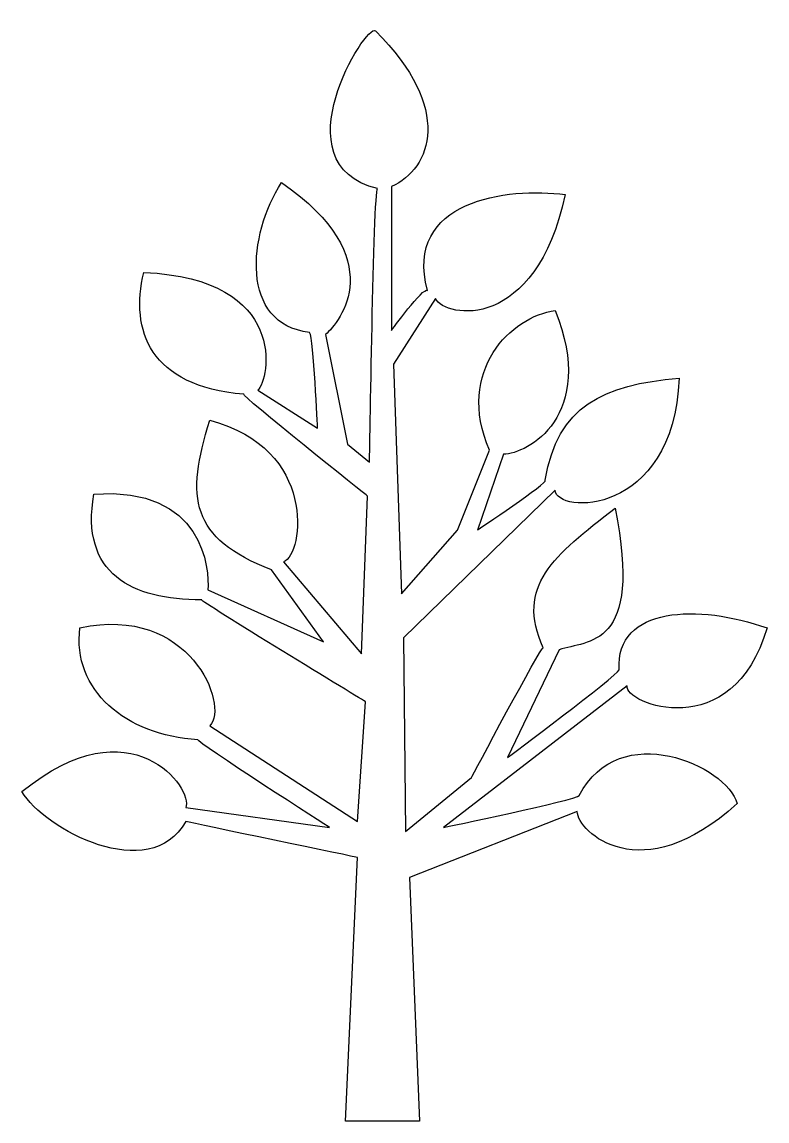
# Model space of a CAD drawing. Header units: centimetres. Extents: x -7.3 to 7.3, y -10.7 to 10.8.
import ezdxf

# ---------------------------------------------------------------- set-up
doc = ezdxf.new("R2010")
doc.units = ezdxf.units.CM
doc.header["$MEASUREMENT"] = 0
doc.layers.add('Camada 1', color=7, linetype='Continuous')

msp = doc.modelspace()

# ---------------------------------------------------------------- linework, layer by layer
at = {"layer": 'Camada 1'}
msp.add_open_spline([(-0.37083, 10.65218), (-0.5454, 10.82678), (-2.2835, 8.03696), (-0.33183, 7.56859), (-0.33183, 7.56859), (-0.40983, 7.52959), (-0.48791, 2.22104), (-0.48791, 2.22104), (-0.48791, 2.22104), (-0.48791, 2.22104), (-0.9173, 2.5723), (-0.9173, 2.5723), (-0.9173, 2.5723), (-0.9173, 2.5723), (-1.34667, 4.71918), (-1.34667, 4.71918), (-1.34667, 4.71918), (-1.07349, 4.95336), (-0.05855, 6.20238), (-2.20543, 7.68569), (-2.20543, 7.68569), (-2.86898, 6.67085), (-3.02519, 4.91426), (-1.65896, 4.75818), (-1.65896, 4.75818), (-1.58085, 4.64108), (-1.50278, 2.88459), (-1.50278, 2.88459), (-1.50278, 2.88459), (-1.50278, 2.88459), (-2.6738, 3.62624), (-2.6738, 3.62624), (-2.6738, 3.62624), (-2.43962, 3.82142), (-2.04933, 5.8121), (-4.89876, 5.9292), (-4.89876, 5.9292), (-5.17194, 4.79729), (-4.78168, 3.70424), (-2.94709, 3.54814), (-2.94709, 3.54814), (-3.0252, 3.54814), (-0.52692, 1.55747), (-0.52692, 1.55747), (-0.52692, 1.55747), (-0.52692, 1.55747), (-0.64413, -1.52622), (-0.64413, -1.52622), (-0.64413, -1.52622), (-0.64413, -1.52622), (-2.16644, 0.26937), (-2.16644, 0.26937), (-2.16644, 0.26937), (-1.77605, 0.42542), (-1.50286, 2.4942), (-3.61064, 3.04067), (-3.61064, 3.04067), (-4.07901, 1.51836), (-4.00114, 0.73782), (-2.40073, 0.11324), (-2.40073, 0.11324), (-2.40073, 0.11324), (-1.38568, -1.29207), (-1.38568, -1.29207), (-1.38568, -1.29207), (-1.38568, -1.29207), (-3.64964, -0.27713), (-3.64964, -0.27713), (-3.64964, -0.27713), (-3.61064, 0.11313), (-3.72775, 1.75265), (-5.8746, 1.59646), (-5.8746, 1.59646), (-6.14789, 0.03515), (-5.13284, -0.47229), (-3.76674, -0.47229), (-3.76674, -0.47229), (-3.84485, -0.47229), (-0.56605, -2.46307), (-0.56605, -2.46307), (-0.56605, -2.46307), (-0.56605, -2.46307), (-0.72213, -4.80503), (-0.72213, -4.80503), (-0.72213, -4.80503), (-0.72213, -4.80503), (-3.61064, -2.93144), (-3.61064, -2.93144), (-3.61064, -2.93144), (-3.22027, -2.54105), (-4.0009, -0.55027), (-6.14778, -1.01877), (-6.14778, -1.01877), (-6.30396, -2.22876), (-5.25005, -3.12652), (-3.84482, -3.20463), (-3.84482, -3.20463), (-3.88382, -3.24374), (-1.26857, -4.92209), (-1.26857, -4.92209), (-1.26857, -4.92209), (-1.26857, -4.92209), (-4.079, -4.53183), (-4.079, -4.53183), (-4.079, -4.53183), (-3.92288, -4.18044), (-5.1329, -2.46306), (-7.27979, -4.21955), (-7.27979, -4.21955), (-6.8504, -4.9612), (-4.78154, -6.05404), (-4.07899, -4.80502), (-4.07899, -4.80502), (-3.92291, -4.84413), (-0.72209, -5.50767), (-0.72209, -5.50767), (-0.72209, -5.50767), (-0.72209, -5.50767), (-0.95627, -10.66003), (-0.95627, -10.66003), (-0.95627, -10.66003), (-0.95627, -10.66003), (0.48793, -10.66004), (0.48793, -10.66004), (0.48793, -10.66004), (0.48793, -10.66004), (0.29275, -5.89796), (0.29275, -5.89796), (0.29275, -5.89796), (0.29275, -5.89796), (3.57155, -4.60981), (3.57155, -4.60981), (3.57155, -4.60981), (3.57155, -5.0002), (4.82054, -6.17125), (6.69422, -4.45376), (6.69422, -4.45376), (6.49917, -3.71211), (4.39129, -2.77535), (3.61063, -4.29768), (3.61063, -4.29768), (3.57152, -4.37565), (0.9563, -4.92212), (0.9563, -4.92212), (0.9563, -4.92212), (0.9563, -4.92212), (4.54735, -2.15077), (4.54735, -2.15077), (4.54735, -2.15077), (4.46935, -2.50203), (6.61621, -3.32168), (7.27976, -1.01875), (7.27976, -1.01875), (5.95256, -0.55038), (4.31315, -0.58946), (4.39125, -1.83848), (4.39125, -1.83848), (4.35225, -1.95558), (2.20539, -3.55597), (2.20539, -3.55597), (2.20539, -3.55597), (2.20539, -3.55597), (3.2202, -1.44809), (3.2202, -1.44809), (3.2202, -1.44809), (3.76667, -1.25291), (4.85961, -1.44822), (4.31314, 1.32321), (4.31314, 1.32321), (3.10315, 0.38648), (2.36147, -0.1991), (2.90794, -1.40912), (2.90794, -1.40912), (2.86894, -1.37012), (1.50274, -3.94626), (1.50274, -3.94626), (1.50274, -3.94626), (1.50274, -3.94626), (0.21462, -5.0002), (0.21462, -5.0002), (0.21462, -5.0002), (0.21462, -5.0002), (0.17564, -1.21394), (0.17564, -1.21394), (0.17564, -1.21394), (0.17564, -1.21394), (3.14215, 1.67457), (3.14215, 1.67457), (3.14215, 1.67457), (3.14215, 1.20607), (5.44522, 1.1281), (5.56229, 3.86043), (5.56229, 3.86043), (4.07898, 3.74335), (3.18125, 3.31385), (2.94707, 1.86965), (2.94707, 1.86965), (3.02504, 1.83065), (1.61984, 0.89381), (1.61984, 0.89381), (1.61984, 0.89381), (1.61984, 0.89381), (2.12734, 2.37714), (2.12734, 2.37714), (2.12734, 2.37714), (2.59568, 2.37714), (3.9618, 3.11879), (3.14215, 5.18754), (3.14215, 5.18754), (2.28352, 5.07046), (1.19058, 4.01663), (1.85413, 2.45521), (1.85413, 2.45521), (1.85413, 2.45521), (1.22958, 0.8938), (1.22958, 0.8938), (1.22958, 0.8938), (1.22958, 0.8938), (0.13664, -0.35519), (0.13664, -0.35519), (0.13664, -0.35519), (0.13664, -0.35519), (-0.01954, 4.1336), (-0.01954, 4.1336), (-0.01954, 4.1336), (-0.01954, 4.1336), (0.80019, 5.42172), (0.80019, 5.42172), (0.80019, 5.42172), (0.99537, 5.03146), (2.75176, 4.75817), (3.33733, 7.4515), (3.33733, 7.4515), (2.20542, 7.60768), (0.17553, 7.33442), (0.644, 5.57791), (0.644, 5.57791), (0.56603, 5.65591), (-0.05855, 4.79728), (-0.05855, 4.79728), (-0.05855, 4.79728), (-0.05855, 4.79728), (-0.05855, 7.60768), (-0.05855, 7.60768), (-0.05855, 7.60768), (0.72211, 7.95898), (1.15148, 9.12987), (-0.37083, 10.65218)], degree=3, knots=[0, 0, 0, 0, 0.01587302, 0.01587302, 0.01587302, 0.01587302, 0.03174603, 0.03174603, 0.03174603, 0.03174603, 0.04761905, 0.04761905, 0.04761905, 0.04761905, 0.06349206, 0.06349206, 0.06349206, 0.06349206, 0.07936508, 0.07936508, 0.07936508, 0.07936508, 0.0952381, 0.0952381, 0.0952381, 0.0952381, 0.11111111, 0.11111111, 0.11111111, 0.11111111, 0.12698413, 0.12698413, 0.12698413, 0.12698413, 0.14285714, 0.14285714, 0.14285714, 0.14285714, 0.15873016, 0.15873016, 0.15873016, 0.15873016, 0.17460317, 0.17460317, 0.17460317, 0.17460317, 0.19047619, 0.19047619, 0.19047619, 0.19047619, 0.20634921, 0.20634921, 0.20634921, 0.20634921, 0.22222222, 0.22222222, 0.22222222, 0.22222222, 0.23809524, 0.23809524, 0.23809524, 0.23809524, 0.25396825, 0.25396825, 0.25396825, 0.25396825, 0.26984127, 0.26984127, 0.26984127, 0.26984127, 0.28571429, 0.28571429, 0.28571429, 0.28571429, 0.3015873, 0.3015873, 0.3015873, 0.3015873, 0.31746032, 0.31746032, 0.31746032, 0.31746032, 0.33333333, 0.33333333, 0.33333333, 0.33333333, 0.34920635, 0.34920635, 0.34920635, 0.34920635, 0.36507937, 0.36507937, 0.36507937, 0.36507937, 0.38095238, 0.38095238, 0.38095238, 0.38095238, 0.3968254, 0.3968254, 0.3968254, 0.3968254, 0.41269841, 0.41269841, 0.41269841, 0.41269841, 0.42857143, 0.42857143, 0.42857143, 0.42857143, 0.44444444, 0.44444444, 0.44444444, 0.44444444, 0.46031746, 0.46031746, 0.46031746, 0.46031746, 0.47619048, 0.47619048, 0.47619048, 0.47619048, 0.49206349, 0.49206349, 0.49206349, 0.49206349, 0.50793651, 0.50793651, 0.50793651, 0.50793651, 0.52380952, 0.52380952, 0.52380952, 0.52380952, 0.53968254, 0.53968254, 0.53968254, 0.53968254, 0.55555556, 0.55555556, 0.55555556, 0.55555556, 0.57142857, 0.57142857, 0.57142857, 0.57142857, 0.58730159, 0.58730159, 0.58730159, 0.58730159, 0.6031746, 0.6031746, 0.6031746, 0.6031746, 0.61904762, 0.61904762, 0.61904762, 0.61904762, 0.63492063, 0.63492063, 0.63492063, 0.63492063, 0.65079365, 0.65079365, 0.65079365, 0.65079365, 0.66666667, 0.66666667, 0.66666667, 0.66666667, 0.68253968, 0.68253968, 0.68253968, 0.68253968, 0.6984127, 0.6984127, 0.6984127, 0.6984127, 0.71428571, 0.71428571, 0.71428571, 0.71428571, 0.73015873, 0.73015873, 0.73015873, 0.73015873, 0.74603175, 0.74603175, 0.74603175, 0.74603175, 0.76190476, 0.76190476, 0.76190476, 0.76190476, 0.77777778, 0.77777778, 0.77777778, 0.77777778, 0.79365079, 0.79365079, 0.79365079, 0.79365079, 0.80952381, 0.80952381, 0.80952381, 0.80952381, 0.82539683, 0.82539683, 0.82539683, 0.82539683, 0.84126984, 0.84126984, 0.84126984, 0.84126984, 0.85714286, 0.85714286, 0.85714286, 0.85714286, 0.87301587, 0.87301587, 0.87301587, 0.87301587, 0.88888889, 0.88888889, 0.88888889, 0.88888889, 0.9047619, 0.9047619, 0.9047619, 0.9047619, 0.92063492, 0.92063492, 0.92063492, 0.92063492, 0.93650794, 0.93650794, 0.93650794, 0.93650794, 0.95238095, 0.95238095, 0.95238095, 0.95238095, 0.96825397, 0.96825397, 0.96825397, 0.96825397, 1, 1, 1, 1], dxfattribs=at)

doc.saveas('drawing.dxf')
